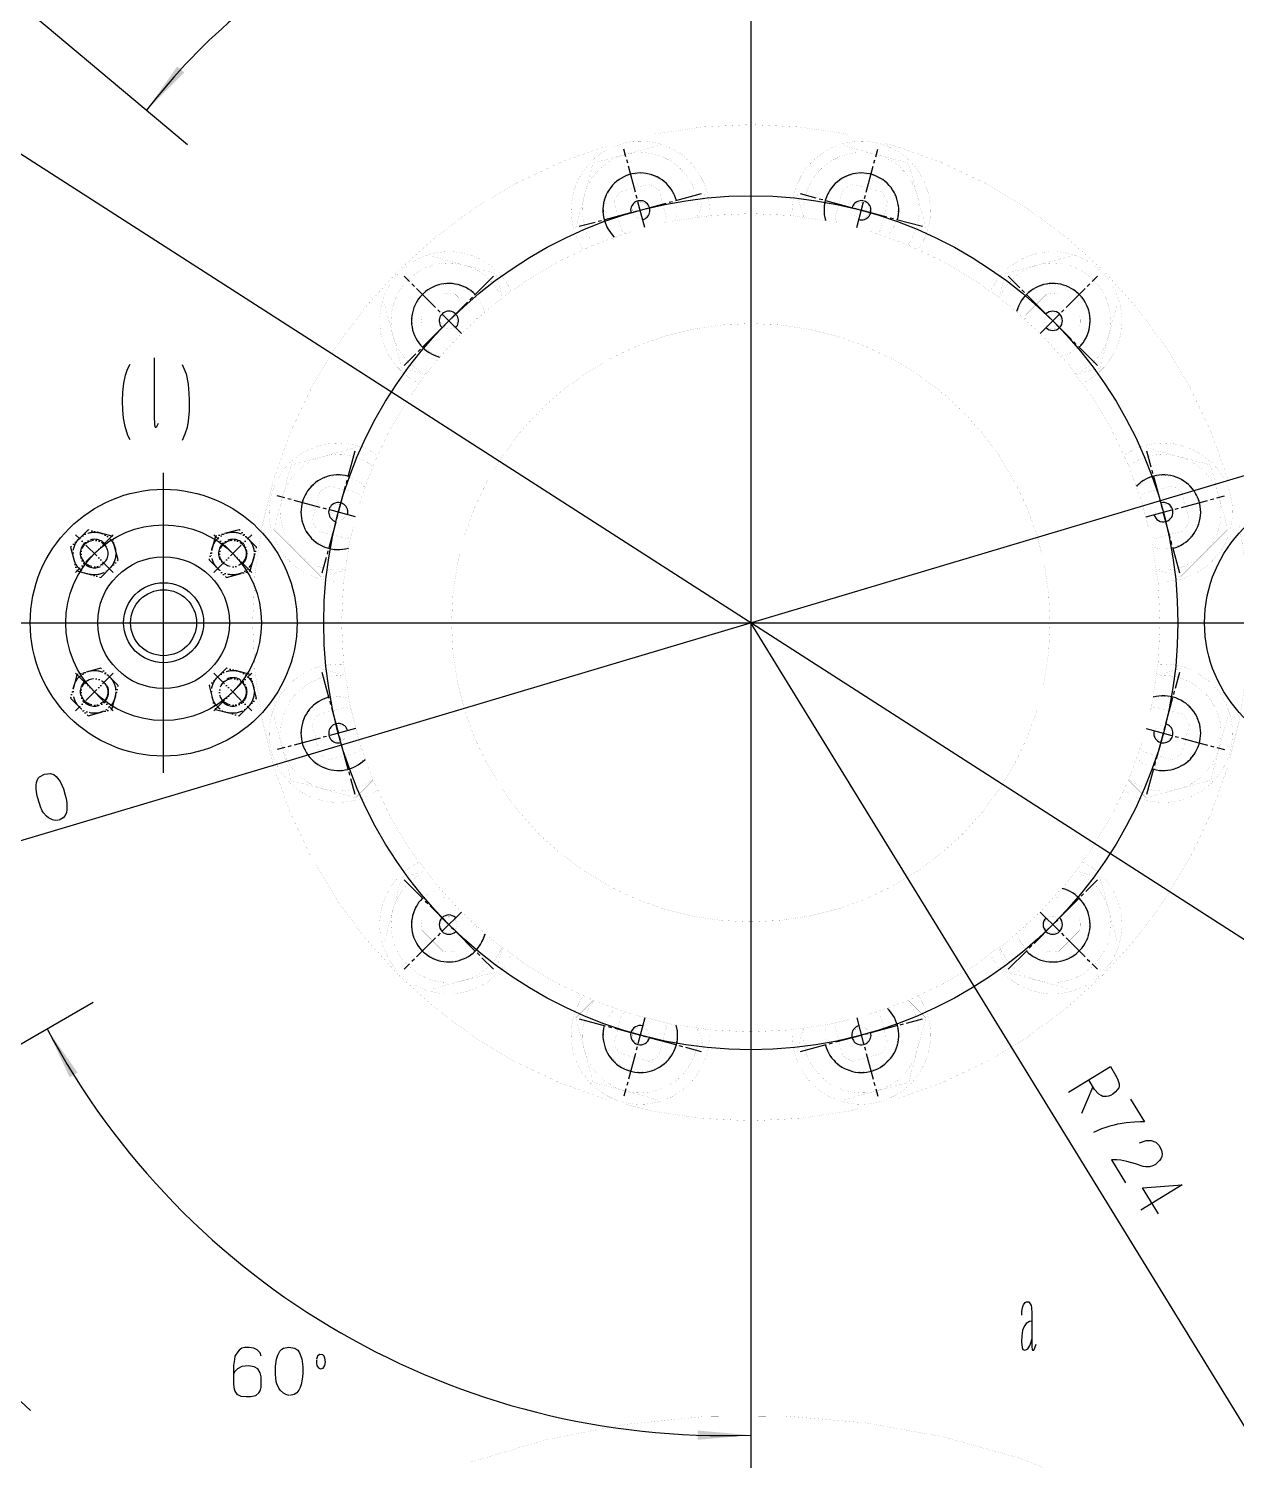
# Model space of a CAD drawing. Extents: x 0 to 8410, y 0 to 11890.
# Drawn here: x 2742 to 3421, y 1573 to 2378 of the extents above; entities that cross this region are included whole.
import ezdxf

# ---------------------------------------------------------------- set-up
doc = ezdxf.new("R2010")
doc.units = 0
doc.header["$MEASUREMENT"] = 0
doc.linetypes.add('LDIVIDE2', pattern=[13, 8.5, -1.5, 0, -1.5, 0, -1.5])
doc.linetypes.add('中心线', pattern=[20.6, 15, -1.8, 2, -1.8])
for name, color, linetype in [('6', 7, 'Continuous'), ('8', 7, 'Continuous'), ('9', 7, 'Continuous')]:
    doc.layers.add(name, color=color, linetype=linetype)

# ---------------------------------------------------------------- blocks, each defined once
blk = doc.blocks.new('BLKENT136')
at = {"layer": '6', "color": 1, "linetype": 'Continuous'}
blk.add_line((2688.92, 1779.04), (2778.72, 1830.88), dxfattribs=at)
at = {"layer": '6', "color": 2, "linetype": 'Continuous'}
for p, q in [((2860.76, 1635.39), (2859.3, 1633.71)), ((2862.23, 1636.37), (2860.76, 1635.39)), ((2863.96, 1636.79), (2862.23, 1636.37)), ((2866.25, 1636.79), (2863.96, 1636.79)), ((2869, 1636.51), (2866.25, 1636.79)), ((2870.83, 1635.53), (2869, 1636.51)), ((2872.47, 1633.85), (2870.83, 1635.53)), ((2873.11, 1632.03), (2872.47, 1633.85)), ((2883, 1633.71), (2883.64, 1634.83)), ((2883.64, 1634.83), (2884.64, 1635.81)), ((2884.64, 1635.81), (2885.56, 1636.37)), ((2885.56, 1636.37), (2888.67, 1637.07)), ((2888.67, 1637.07), (2891.96, 1636.37)), ((2891.96, 1636.37), (2893.61, 1635.39)), ((2893.61, 1635.39), (2894.62, 1633.85)), ((2894.62, 1633.85), (2895.9, 1630.49)), ((2858.02, 1630.07), (2857.47, 1626.71)), ((2857.47, 1626.71), (2857.47, 1616.63)), ((2858.29, 1631.89), (2858.02, 1630.07)), ((2859.3, 1633.71), (2858.29, 1631.89)), ((2862.23, 1626.15), (2859.85, 1624.89)), ((2865.89, 1626.57), (2862.23, 1626.15)), ((2869.18, 1625.87), (2865.89, 1626.57)), ((2871.19, 1624.75), (2869.18, 1625.87)), ((2881.17, 1626.29), (2881.72, 1630.35)), ((2881.17, 1621.39), (2881.17, 1626.29)), ((2881.72, 1630.35), (2882.36, 1632.45)), ((2882.36, 1632.45), (2883, 1633.71)), ((2895.9, 1630.49), (2896.45, 1626.01)), ((2896.45, 1626.01), (2896.45, 1622.37)), ((2904.13, 1629.93), (2904.23, 1627.83)), ((2904.77, 1631.89), (2904.23, 1630.21)), ((2904.23, 1627.83), (2904.41, 1626.71)), ((2904.41, 1626.71), (2904.68, 1626.15)), ((2904.68, 1626.15), (2905.23, 1625.31)), ((2905.87, 1632.87), (2904.77, 1631.89)), ((2907.7, 1632.73), (2905.87, 1632.87)), ((2908.43, 1631.89), (2907.7, 1632.73)), ((2907.89, 1625.17), (2908.89, 1626.71)), ((2908.89, 1630.77), (2908.43, 1631.89)), ((2909.17, 1628.67), (2908.89, 1630.77)), ((2908.89, 1626.71), (2909.17, 1628.67)), ((2858.29, 1623.35), (2857.65, 1622.23)), ((2859.85, 1624.89), (2858.29, 1623.35)), ((2872.56, 1622.51), (2871.19, 1624.75)), ((2873.11, 1620.27), (2872.56, 1622.51)), ((2873.11, 1616.49), (2873.11, 1620.27)), ((2881.26, 1619.99), (2881.17, 1621.39)), ((2881.44, 1617.61), (2881.26, 1619.99)), ((2895.99, 1617.89), (2895.53, 1616.07)), ((2896.36, 1620.41), (2895.99, 1617.89)), ((2896.45, 1622.37), (2896.36, 1620.41)), ((2905.23, 1625.31), (2906.42, 1624.75)), ((2906.42, 1624.75), (2907.89, 1625.17)), ((2857.47, 1616.63), (2857.65, 1614.25)), ((2857.65, 1614.25), (2858.2, 1612.29)), ((2858.2, 1612.29), (2859.39, 1610.61)), ((2859.39, 1610.61), (2861.58, 1609.49)), ((2867.17, 1609.21), (2870.09, 1609.77)), ((2870.09, 1609.77), (2871.83, 1611.31)), ((2871.83, 1611.31), (2872.66, 1612.85)), ((2872.66, 1612.85), (2873.11, 1614.53)), ((2873.11, 1614.53), (2873.11, 1616.49)), ((2881.9, 1616.35), (2881.44, 1617.61)), ((2883, 1613.97), (2881.9, 1616.35)), ((2883.73, 1612.85), (2883, 1613.97)), ((2885.56, 1611.17), (2883.73, 1612.85)), ((2886.93, 1610.33), (2885.56, 1611.17)), ((2888.76, 1609.91), (2886.93, 1610.33)), ((2891.6, 1610.47), (2889.13, 1609.91)), ((2893.15, 1611.31), (2891.6, 1610.47)), ((2894.25, 1612.85), (2893.15, 1611.31)), ((2894.98, 1614.25), (2894.25, 1612.85)), ((2895.53, 1616.07), (2894.98, 1614.25)), ((2861.58, 1609.49), (2864.7, 1609.21)), ((2864.7, 1609.21), (2867.17, 1609.21))]:
    blk.add_line(p, q, dxfattribs=at)
at = {"layer": '6', "color": 1, "linetype": 'Continuous'}
blk.add_arc((3133.47, 2018.64), 431.36, 208.037, 271.963, dxfattribs=at)
for points in [[(2752.74, 1815.88), (2769.94, 1791.31), (2765.41, 1788.69)], [(3148.24, 1587.53), (3118.36, 1584.92), (3118.36, 1590.15)]]:
    blk.add_solid(points, dxfattribs=at)
blk = doc.blocks.new('BLKENT137')
at = {"layer": '6', "color": 1, "linetype": 'Continuous'}
for p, q in [((2876.03, 2515.72), (2940.38, 2404.26)), ((2732.15, 2396.52), (2831.65, 2313.03))]:
    blk.add_line(p, q, dxfattribs=at)
at = {"layer": '6', "color": 2, "linetype": 'Continuous'}
for p, q in [((2801.84, 2410.79), (2802.76, 2414.57)), ((2802.76, 2414.57), (2804.22, 2416.95)), ((2804.22, 2416.95), (2806.33, 2418.77)), ((2806.33, 2418.77), (2808.98, 2419.33)), ((2808.98, 2419.33), (2812.09, 2418.91)), ((2812.09, 2418.91), (2813.74, 2418.35)), ((2813.74, 2418.35), (2814.93, 2417.37)), ((2814.93, 2417.37), (2815.75, 2416.25)), ((2815.75, 2416.25), (2816.3, 2415.13)), ((2816.3, 2415.13), (2816.94, 2412.05)), ((2825.63, 2412.89), (2826.27, 2414.99)), ((2826.27, 2414.99), (2826.91, 2416.25)), ((2826.91, 2416.25), (2827.55, 2417.37)), ((2827.55, 2417.37), (2828.56, 2418.35)), ((2828.56, 2418.35), (2829.48, 2418.91)), ((2829.48, 2418.91), (2832.59, 2419.61)), ((2832.59, 2419.61), (2835.88, 2418.91)), ((2835.88, 2418.91), (2837.53, 2417.93)), ((2837.53, 2417.93), (2838.54, 2416.39)), ((2838.54, 2416.39), (2839.82, 2413.03)), ((2848.69, 2414.43), (2848.14, 2412.75)), ((2849.79, 2415.41), (2848.69, 2414.43)), ((2851.62, 2415.27), (2849.79, 2415.41)), ((2852.35, 2414.43), (2851.62, 2415.27)), ((2852.81, 2413.31), (2852.35, 2414.43)), ((2815.29, 2406.59), (2814.29, 2405.61)), ((2816.39, 2408.41), (2815.29, 2406.59)), ((2816.76, 2410.37), (2816.39, 2408.41)), ((2816.94, 2412.05), (2816.76, 2410.37)), ((2825.08, 2408.83), (2825.63, 2412.89)), ((2825.08, 2403.93), (2825.08, 2408.83)), ((2839.82, 2413.03), (2840.37, 2408.55)), ((2840.37, 2408.55), (2840.37, 2404.91)), ((2848.05, 2412.47), (2848.14, 2410.37)), ((2848.14, 2410.37), (2848.33, 2409.25)), ((2848.33, 2409.25), (2848.6, 2408.69)), ((2848.6, 2408.69), (2849.15, 2407.85)), ((2849.15, 2407.85), (2850.34, 2407.29)), ((2850.34, 2407.29), (2851.8, 2407.71)), ((2851.8, 2407.71), (2852.81, 2409.25)), ((2853.08, 2411.21), (2852.81, 2413.31)), ((2852.81, 2409.25), (2853.08, 2411.21)), ((2807.15, 2399.17), (2804.68, 2396.65)), ((2810.81, 2402.53), (2807.15, 2399.17)), ((2814.29, 2405.61), (2810.81, 2402.53)), ((2825.18, 2402.53), (2825.08, 2403.93)), ((2825.36, 2400.15), (2825.18, 2402.53)), ((2825.82, 2398.89), (2825.36, 2400.15)), ((2826.91, 2396.51), (2825.82, 2398.89)), ((2839.45, 2398.61), (2838.9, 2396.79)), ((2839.91, 2400.43), (2839.45, 2398.61)), ((2840.27, 2402.95), (2839.91, 2400.43)), ((2840.37, 2404.91), (2840.27, 2402.95)), ((2803.31, 2394.83), (2801.84, 2392.31)), ((2801.84, 2392.31), (2816.94, 2392.31)), ((2804.68, 2396.65), (2803.31, 2394.83)), ((2827.65, 2395.39), (2826.91, 2396.51)), ((2829.48, 2393.71), (2827.65, 2395.39)), ((2830.85, 2392.87), (2829.48, 2393.71)), ((2832.68, 2392.45), (2830.85, 2392.87)), ((2835.52, 2393.01), (2833.05, 2392.45)), ((2837.07, 2393.85), (2835.52, 2393.01)), ((2838.17, 2395.39), (2837.07, 2393.85)), ((2838.9, 2396.79), (2838.17, 2395.39))]:
    blk.add_line(p, q, dxfattribs=at)
at = {"layer": '6', "color": 1, "linetype": 'Continuous'}
blk.add_arc((3090.04, 2115.49), 355.22, 117.617, 142.383, dxfattribs=at)
for points in [[(2925.38, 2430.24), (2900.8, 2413.04), (2898.19, 2417.57)], [(2808.67, 2332.31), (2825.87, 2356.89), (2829.88, 2353.53)]]:
    blk.add_solid(points, dxfattribs=at)
blk = doc.blocks.new('BLKENT138')
at = {"layer": '6', "color": 1, "linetype": 'Continuous'}
blk.add_line((1996.16, 2784.09), (4300.33, 1304.36), dxfattribs=at)
blk = doc.blocks.new('BLKENT305')
at = {"layer": '6', "color": 1, "linetype": 'Continuous'}
blk.add_line((3527.16, 1427.3), (3148.24, 2044.23), dxfattribs=at)
at = {"layer": '6', "color": 2, "linetype": 'Continuous'}
for p, q in [((3326.86, 1780.42), (3350.37, 1794.86)), ((3350.37, 1794.86), (3353.22, 1789.95)), ((3341.43, 1781.85), (3338.44, 1786.99)), ((3353.22, 1789.95), (3354.39, 1787.77)), ((3354.39, 1787.77), (3355.23, 1785.07)), ((3340.4, 1783.26), (3334.07, 1768.42)), ((3343.54, 1779.5), (3341.43, 1781.85)), ((3343.85, 1779.26), (3343.54, 1779.5)), ((3345.04, 1778.38), (3343.85, 1779.26)), ((3351.61, 1779.19), (3350.37, 1778.54)), ((3353.25, 1780.52), (3351.61, 1779.19)), ((3354.21, 1781.65), (3353.25, 1780.52)), ((3354.99, 1782.77), (3354.21, 1781.65)), ((3355.3, 1783.61), (3354.99, 1782.77)), ((3355.23, 1785.07), (3355.3, 1783.61)), ((3346.12, 1777.97), (3345.04, 1778.38)), ((3347, 1777.87), (3346.12, 1777.97)), ((3348.17, 1777.83), (3347, 1777.87)), ((3349.2, 1778.03), (3348.17, 1777.83)), ((3350.37, 1778.54), (3349.2, 1778.03)), ((3361.67, 1776.46), (3369.57, 1763.59)), ((3355.72, 1762.6), (3354.24, 1762.34)), ((3359.18, 1763.12), (3355.72, 1762.6)), ((3363.91, 1763.44), (3359.18, 1763.12)), ((3367.11, 1763.58), (3363.91, 1763.44)), ((3369.57, 1763.59), (3367.11, 1763.58)), ((3345.36, 1759.67), (3340.8, 1757.73)), ((3347.67, 1760.45), (3345.36, 1759.67)), ((3349.99, 1761.23), (3347.67, 1760.45)), ((3352.45, 1761.77), (3349.99, 1761.23)), ((3354.24, 1762.34), (3352.45, 1761.77)), ((3366.7, 1751.95), (3370.4, 1753.15)), ((3370.4, 1753.15), (3373.19, 1753.15)), ((3373.19, 1753.15), (3375.84, 1752.3)), ((3375.84, 1752.3), (3377.71, 1750.34)), ((3377.71, 1750.34), (3378.98, 1747.47)), ((3378.98, 1747.47), (3379.37, 1745.77)), ((3353.86, 1742.35), (3350.95, 1742.28)), ((3350.95, 1742.28), (3358.85, 1729.41)), ((3356.13, 1742.13), (3353.86, 1742.35)), ((3359.57, 1741.34), (3356.13, 1742.13)), ((3364.35, 1739.98), (3359.57, 1741.34)), ((3368.8, 1738.63), (3364.35, 1739.98)), ((3370.16, 1738.29), (3368.8, 1738.63)), ((3374.15, 1739.02), (3372.28, 1738.31)), ((3375.67, 1739.74), (3374.15, 1739.02)), ((3377.96, 1741.9), (3375.67, 1739.74)), ((3378.63, 1742.95), (3377.96, 1741.9)), ((3379.15, 1744.24), (3378.63, 1742.95)), ((3379.37, 1745.77), (3379.15, 1744.24)), ((3372.28, 1738.31), (3370.16, 1738.29)), ((3390.59, 1728.29), (3367.45, 1714.08)), ((3368.29, 1726.62), (3390.59, 1728.29)), ((3377.34, 1711.88), (3368.29, 1726.62))]:
    blk.add_line(p, q, dxfattribs=at)
at = {"layer": '6', "color": 1, "linetype": 'Continuous'}
blk.add_solid([(3527.16, 1427.3), (3509.29, 1451.4), (3513.74, 1454.13)], dxfattribs=at)
blk = doc.blocks.new('BLKENT306')
at = {"layer": '6', "color": 1, "linetype": 'Continuous'}
blk.add_line((2573.3, 1872.65), (3723.19, 2215.8), dxfattribs=at)
at = {"layer": '6', "color": 2, "linetype": 'Continuous'}
for p, q in [((2747.13, 1955.58), (2747.81, 1956.81)), ((2747.81, 1956.81), (2748.53, 1957.61)), ((2748.53, 1957.61), (2751.31, 1959.17)), ((2751.31, 1959.17), (2754.67, 1959.44)), ((2754.67, 1959.44), (2756.53, 1958.97)), ((2756.53, 1958.97), (2757.93, 1957.78)), ((2757.93, 1957.78), (2760.12, 1954.93)), ((2746.57, 1950.74), (2746.58, 1952.94)), ((2747.2, 1946.69), (2746.57, 1950.74)), ((2746.58, 1952.94), (2746.84, 1954.33)), ((2746.84, 1954.33), (2747.13, 1955.58)), ((2760.12, 1954.93), (2761.93, 1950.8)), ((2761.93, 1950.8), (2762.97, 1947.31)), ((2748.61, 1942), (2747.2, 1946.69)), ((2749.09, 1940.68), (2748.61, 1942)), ((2749.95, 1938.45), (2749.09, 1940.68)), ((2762.97, 1947.31), (2763.44, 1945.4)), ((2763.44, 1945.4), (2763.81, 1942.88)), ((2763.81, 1942.88), (2763.89, 1941.01)), ((2763.89, 1941.01), (2763.89, 1939.11)), ((2750.75, 1937.38), (2749.95, 1938.45)), ((2752.48, 1935.41), (2750.75, 1937.38)), ((2753.5, 1934.55), (2752.48, 1935.41)), ((2755.74, 1933.46), (2753.5, 1934.55)), ((2757.29, 1933.05), (2755.74, 1933.46)), ((2759.17, 1933.17), (2757.29, 1933.05)), ((2761.72, 1934.52), (2759.52, 1933.27)), ((2762.97, 1935.77), (2761.72, 1934.52)), ((2763.59, 1937.56), (2762.97, 1935.77)), ((2763.89, 1939.11), (2763.59, 1937.56))]:
    blk.add_line(p, q, dxfattribs=at)
blk = doc.blocks.new('BLKENT852')
at = {"layer": '8', "color": 5, "linetype": '中心线'}
for p, q in [((3389.25, 2072.05), (3370.88, 2140.63)), ((3370.41, 2103.75), (3414.36, 2115.53))]:
    blk.add_line(p, q, dxfattribs=at)
at = {"layer": '8', "color": 7, "linetype": 'Continuous', "const_width": 0.03}
for points in [[(3370.35, 2142.59), (3360.52, 2132.76)], [(3406.6, 2132.88), (3370.35, 2142.59)], [(3416.31, 2096.63), (3406.6, 2132.88)], [(3389.78, 2070.09), (3416.31, 2096.63)], [(3376.35, 2073.69), (3389.78, 2070.09)]]:
    blk.add_lwpolyline(points, dxfattribs=at)
for points in [[(3376.3, 2074.06, 1.47294), (3360.66, 2132.42, -0.1)], [(3374.29, 2086.67, 1.78045), (3365.23, 2120.49, -0.1)]]:
    blk.add_lwpolyline(points, format="xyb", dxfattribs=at)
at = {"layer": '8', "color": 1, "linetype": 'Continuous'}
blk.add_arc((3380.07, 2106.34), 21, 285, 135.668, dxfattribs=at)
blk = doc.blocks.new('BLKENT695')
at = {"layer": '8', "color": 7, "linetype": 'Continuous', "const_width": 0.03}
for points in [[(3377.06, 2067.57, 1.41336), (3358.07, 2138.42, -0.1)], [(3368.82, 2116.88, 0.043763), (3367.16, 2114.76, -0.1)], [(3390.41, 2117.76, 0.110939), (3384.53, 2121.09, -0.1)], [(3391.31, 2095.81, 0.110927), (3394.73, 2101.63, -0.1)], [(3373.1, 2092.6, 0.04376), (3375.6, 2091.6, -0.1)]]:
    blk.add_lwpolyline(points, format="xyb", dxfattribs=at)
for points in [[(3384.53, 2121.09), (3368.82, 2116.88)], [(3394.73, 2101.63), (3390.41, 2117.76)], [(3375.6, 2091.6), (3391.31, 2095.81)]]:
    blk.add_lwpolyline(points, dxfattribs=at)
blk.add_lwpolyline([(3375.49, 2106.34, 1), (3384.64, 2106.34, 1)], format="xyb", close=True, dxfattribs=at)
at = {"layer": '8', "color": 1, "linetype": 'Continuous'}
blk.add_arc((3380.07, 2106.34), 5.43, 194.997, 104.997, dxfattribs=at)
at = {"layer": '8'}
blk.add_blockref('BLKENT852', (0, 0), dxfattribs=at)
blk = doc.blocks.new('BLKENT853')
at = {"layer": '8', "color": 5, "linetype": '中心线'}
for p, q in [((3343.05, 2188.83), (3292.85, 2239.04)), ((3310.88, 2206.86), (3343.05, 2239.04))]:
    blk.add_line(p, q, dxfattribs=at)
at = {"layer": '8', "color": 7, "linetype": 'Continuous', "const_width": 0.03}
for points in [[(3330.83, 2184.09, 1.47296), (3288.11, 2226.81, -0.1)], [(3322.78, 2194.01, 1.78042), (3298.03, 2218.77, -0.1)]]:
    blk.add_lwpolyline(points, format="xyb", dxfattribs=at)
for points in [[(3327.66, 2250.18), (3291.41, 2240.47)], [(3354.2, 2223.65), (3327.66, 2250.18)], [(3291.41, 2240.47), (3287.81, 2227.04)], [(3344.49, 2187.4), (3354.2, 2223.65)], [(3331.05, 2183.8), (3344.49, 2187.4)]]:
    blk.add_lwpolyline(points, dxfattribs=at)
at = {"layer": '8', "color": 1, "linetype": 'Continuous'}
blk.add_arc((3317.95, 2213.93), 21, 314.999, 165.666, dxfattribs=at)
blk = doc.blocks.new('BLKENT744')
at = {"layer": '8', "color": 7, "linetype": 'Continuous', "const_width": 0.03}
for points in [[(3334.73, 2178.85, 1.41337), (3282.86, 2230.71, -0.1)], [(3321.2, 2228.99, 0.110935), (3314.45, 2228.94, -0.1)], [(3302.94, 2217.44, 0.043756), (3302.56, 2214.77, -0.1)], [(3332.95, 2210.43, 0.11093), (3333.01, 2217.18, -0.1)], [(3318.79, 2198.55, 0.043759), (3321.45, 2198.93, -0.1)]]:
    blk.add_lwpolyline(points, format="xyb", dxfattribs=at)
for points in [[(3314.45, 2228.94), (3302.94, 2217.44)], [(3333.01, 2217.18), (3321.2, 2228.99)], [(3321.45, 2198.93), (3332.95, 2210.43)]]:
    blk.add_lwpolyline(points, dxfattribs=at)
blk.add_lwpolyline([(3313.37, 2213.93, 1), (3322.52, 2213.93, 1)], format="xyb", close=True, dxfattribs=at)
at = {"layer": '8', "color": 1, "linetype": 'Continuous'}
blk.add_arc((3317.95, 2213.93), 5.43, 225, 135, dxfattribs=at)
at = {"layer": '8'}
blk.add_blockref('BLKENT853', (0, 0), dxfattribs=at)
blk = doc.blocks.new('BLKENT854')
at = {"layer": '8', "color": 5, "linetype": '中心线'}
for p, q in [((3207.77, 2266.39), (3219.55, 2310.34)), ((3244.65, 2266.86), (3176.07, 2285.24))]:
    blk.add_line(p, q, dxfattribs=at)
at = {"layer": '8', "color": 7, "linetype": 'Continuous', "const_width": 0.03}
for points in [[(3200.65, 2312.3), (3174.11, 2285.76)], [(3236.89, 2302.59), (3200.65, 2312.3)], [(3246.61, 2266.34), (3236.89, 2302.59)], [(3174.11, 2285.76), (3177.71, 2272.33)], [(3236.78, 2256.5), (3246.61, 2266.34)]]:
    blk.add_lwpolyline(points, dxfattribs=at)
for points in [[(3236.43, 2256.65, 1.47294), (3178.08, 2272.28, -0.1)], [(3224.51, 2261.21, 1.78047), (3190.69, 2270.28, -0.1)]]:
    blk.add_lwpolyline(points, format="xyb", dxfattribs=at)
at = {"layer": '8', "color": 1, "linetype": 'Continuous'}
blk.add_arc((3210.36, 2276.05), 21, 344.998, 195.668, dxfattribs=at)
blk = doc.blocks.new('BLKENT745')
at = {"layer": '8', "color": 7, "linetype": 'Continuous', "const_width": 0.03}
for points in [[(3242.43, 2254.06, 1.41337), (3171.59, 2273.04, -0.1)], [(3205.64, 2290.72, 0.110934), (3199.82, 2287.29, -0.1)], [(3225.11, 2280.52, 0.110933), (3221.78, 2286.4, -0.1)], [(3195.61, 2271.58, 0.043754), (3196.62, 2269.08, -0.1)], [(3218.78, 2263.14, 0.043756), (3220.9, 2264.81, -0.1)]]:
    blk.add_lwpolyline(points, format="xyb", dxfattribs=at)
for points in [[(3199.82, 2287.29), (3195.61, 2271.58)], [(3221.78, 2286.4), (3205.64, 2290.72)], [(3220.9, 2264.81), (3225.11, 2280.52)]]:
    blk.add_lwpolyline(points, dxfattribs=at)
blk.add_lwpolyline([(3205.79, 2276.05, 1), (3214.93, 2276.05, 1)], format="xyb", close=True, dxfattribs=at)
at = {"layer": '8', "color": 1, "linetype": 'Continuous'}
blk.add_arc((3210.36, 2276.05), 5.43, 254.999, 165.003, dxfattribs=at)
at = {"layer": '8'}
blk.add_blockref('BLKENT854', (0, 0), dxfattribs=at)
blk = doc.blocks.new('BLKENT855')
at = {"layer": '8', "color": 5, "linetype": '中心线'}
for p, q in [((3088.71, 2266.39), (3076.94, 2310.34)), ((3120.42, 2285.24), (3051.84, 2266.86))]:
    blk.add_line(p, q, dxfattribs=at)
at = {"layer": '8', "color": 7, "linetype": 'Continuous', "const_width": 0.03}
for points in [[(3095.84, 2312.3), (3059.59, 2302.58)], [(3122.38, 2285.76), (3095.84, 2312.3)], [(3059.59, 2302.58), (3049.88, 2266.34)], [(3118.78, 2272.33), (3122.38, 2285.76)], [(3049.88, 2266.34), (3059.71, 2256.5)]]:
    blk.add_lwpolyline(points, dxfattribs=at)
for points in [[(3118.41, 2272.28, 1.47295), (3060.05, 2256.65, -0.1)], [(3105.8, 2270.28, 1.78048), (3071.98, 2261.21, -0.1)]]:
    blk.add_lwpolyline(points, format="xyb", dxfattribs=at)
at = {"layer": '8', "color": 1, "linetype": 'Continuous'}
blk.add_arc((3086.13, 2276.05), 21, 14.9981, 225.668, dxfattribs=at)
blk = doc.blocks.new('BLKENT746')
at = {"layer": '8', "color": 7, "linetype": 'Continuous', "const_width": 0.03}
for points in [[(3124.9, 2273.04, 1.41338), (3054.05, 2254.06, -0.1)], [(3074.71, 2286.39, 0.110934), (3071.38, 2280.52, -0.1)], [(3096.66, 2287.29, 0.110928), (3090.84, 2290.72, -0.1)], [(3099.87, 2269.08, 0.04375), (3100.87, 2271.58, -0.1)], [(3075.59, 2264.81, 0.043758), (3077.71, 2263.14, -0.1)]]:
    blk.add_lwpolyline(points, format="xyb", dxfattribs=at)
for points in [[(3090.84, 2290.72), (3074.71, 2286.39)], [(3100.87, 2271.58), (3096.66, 2287.29)], [(3071.38, 2280.52), (3075.59, 2264.81)]]:
    blk.add_lwpolyline(points, dxfattribs=at)
blk.add_lwpolyline([(3081.55, 2276.05, 1), (3090.7, 2276.05, 1)], format="xyb", close=True, dxfattribs=at)
at = {"layer": '8', "color": 1, "linetype": 'Continuous'}
blk.add_arc((3086.13, 2276.05), 5.43, 285.001, 195.005, dxfattribs=at)
at = {"layer": '8'}
blk.add_blockref('BLKENT855', (0, 0), dxfattribs=at)
blk = doc.blocks.new('BLKENT856')
at = {"layer": '8', "color": 5, "linetype": '中心线'}
for p, q in [((2985.61, 2206.86), (2953.43, 2239.03)), ((3003.64, 2239.03), (2953.43, 2188.83))]:
    blk.add_line(p, q, dxfattribs=at)
at = {"layer": '8', "color": 7, "linetype": 'Continuous', "const_width": 0.03}
for points in [[(2968.82, 2250.18), (2942.29, 2223.65)], [(3005.07, 2240.47), (2968.82, 2250.18)], [(3008.67, 2227.04), (3005.07, 2240.47)], [(2942.29, 2223.65), (2952, 2187.39)], [(2952, 2187.39), (2965.43, 2183.8)]]:
    blk.add_lwpolyline(points, dxfattribs=at)
for points in [[(3008.38, 2226.81, 1.47294), (2965.66, 2184.09, -0.1)], [(2998.46, 2218.77, 1.78046), (2973.7, 2194.01, -0.1)]]:
    blk.add_lwpolyline(points, format="xyb", dxfattribs=at)
at = {"layer": '8', "color": 1, "linetype": 'Continuous'}
blk.add_arc((2978.54, 2213.93), 21, 44.9988, 255.667, dxfattribs=at)
blk = doc.blocks.new('BLKENT747')
at = {"layer": '8', "color": 7, "linetype": 'Continuous', "const_width": 0.03}
for points in [[(3013.62, 2230.71, 1.41337), (2961.76, 2178.85, -0.1)], [(2982.04, 2228.94, 0.110921), (2975.29, 2228.99, -0.1)], [(2963.48, 2217.18, 0.110939), (2963.53, 2210.43, -0.1)], [(2993.92, 2214.77, 0.043747), (2993.54, 2217.43, -0.1)], [(2975.03, 2198.93, 0.043763), (2977.7, 2198.55, -0.1)]]:
    blk.add_lwpolyline(points, format="xyb", dxfattribs=at)
for points in [[(2975.29, 2228.99), (2963.48, 2217.18)], [(2993.54, 2217.43), (2982.04, 2228.94)], [(2963.53, 2210.43), (2975.03, 2198.93)]]:
    blk.add_lwpolyline(points, dxfattribs=at)
blk.add_lwpolyline([(2973.96, 2213.93, 1), (2983.11, 2213.93, 1)], format="xyb", close=True, dxfattribs=at)
at = {"layer": '8', "color": 1, "linetype": 'Continuous'}
blk.add_arc((2978.54, 2213.93), 5.43, 315.002, 225.005, dxfattribs=at)
at = {"layer": '8'}
blk.add_blockref('BLKENT856', (0, 0), dxfattribs=at)
blk = doc.blocks.new('BLKENT857')
at = {"layer": '8', "color": 5, "linetype": '中心线'}
for p, q in [((2925.61, 2140.63), (2907.23, 2072.05)), ((2926.08, 2103.75), (2882.13, 2115.53))]:
    blk.add_line(p, q, dxfattribs=at)
at = {"layer": '8', "color": 7, "linetype": 'Continuous', "const_width": 0.03}
for points in [[(2926.13, 2142.59), (2889.88, 2132.88)], [(2935.97, 2132.76), (2926.13, 2142.59)], [(2889.88, 2132.88), (2880.17, 2096.63)], [(2880.17, 2096.63), (2906.71, 2070.09)], [(2906.71, 2070.09), (2920.14, 2073.69)]]:
    blk.add_lwpolyline(points, dxfattribs=at)
for points in [[(2935.82, 2132.42, 1.47295), (2920.19, 2074.06, -0.1)], [(2931.26, 2120.49, 1.78044), (2922.19, 2086.67, -0.1)]]:
    blk.add_lwpolyline(points, format="xyb", dxfattribs=at)
at = {"layer": '8', "color": 1, "linetype": 'Continuous'}
blk.add_arc((2916.42, 2106.34), 21, 74.9984, 285.667, dxfattribs=at)
blk = doc.blocks.new('BLKENT748')
at = {"layer": '8', "color": 7, "linetype": 'Continuous', "const_width": 0.03}
for points in [[(2938.41, 2138.42, 1.41338), (2919.43, 2067.57, -0.1)], [(2911.95, 2121.09, 0.110921), (2906.07, 2117.76, -0.1)], [(2929.33, 2114.76, 0.04376), (2927.66, 2116.88, -0.1)], [(2901.75, 2101.63, 0.110936), (2905.18, 2095.81, -0.1)], [(2920.89, 2091.6, 0.043764), (2923.39, 2092.6, -0.1)]]:
    blk.add_lwpolyline(points, format="xyb", dxfattribs=at)
for points in [[(2906.07, 2117.76), (2901.75, 2101.63)], [(2927.66, 2116.88), (2911.95, 2121.09)], [(2905.18, 2095.81), (2920.89, 2091.6)]]:
    blk.add_lwpolyline(points, dxfattribs=at)
blk.add_lwpolyline([(2911.85, 2106.34, 1), (2920.99, 2106.34, 1)], format="xyb", close=True, dxfattribs=at)
at = {"layer": '8', "color": 1, "linetype": 'Continuous'}
blk.add_arc((2916.42, 2106.34), 5.43, 344.996, 255.003, dxfattribs=at)
at = {"layer": '8'}
blk.add_blockref('BLKENT857', (0, 0), dxfattribs=at)
blk = doc.blocks.new('BLKENT858')
at = {"layer": '8', "color": 5, "linetype": '中心线'}
for p, q in [((2907.23, 2016.4), (2925.61, 1947.82)), ((2926.08, 1984.7), (2882.13, 1972.92))]:
    blk.add_line(p, q, dxfattribs=at)
at = {"layer": '8', "color": 7, "linetype": 'Continuous', "const_width": 0.03}
for points in [[(2906.71, 2018.36), (2880.17, 1991.82)], [(2920.14, 2014.76), (2906.71, 2018.36)], [(2880.17, 1991.82), (2889.88, 1955.57)], [(2926.13, 1945.86), (2935.97, 1955.69)], [(2889.88, 1955.57), (2926.13, 1945.86)]]:
    blk.add_lwpolyline(points, dxfattribs=at)
for points in [[(2920.19, 2014.39, 1.47295), (2935.82, 1956.04, -0.1)], [(2922.19, 2001.78, 1.78045), (2931.26, 1967.96, -0.1)]]:
    blk.add_lwpolyline(points, format="xyb", dxfattribs=at)
at = {"layer": '8', "color": 1, "linetype": 'Continuous'}
blk.add_arc((2916.42, 1982.11), 21, 104.998, 315.667, dxfattribs=at)
blk = doc.blocks.new('BLKENT749')
at = {"layer": '8', "color": 7, "linetype": 'Continuous', "const_width": 0.03}
for points in [[(2919.43, 2020.88, 1.41337), (2938.41, 1950.04, -0.1)], [(2923.39, 1995.85, 0.043754), (2920.89, 1996.86, -0.1)], [(2905.18, 1992.65, 0.110921), (2901.75, 1986.83, -0.1)], [(2927.66, 1971.57, 0.043761), (2929.33, 1973.69, -0.1)], [(2906.07, 1970.69, 0.110943), (2911.95, 1967.36, -0.1)]]:
    blk.add_lwpolyline(points, format="xyb", dxfattribs=at)
for points in [[(2920.89, 1996.86), (2905.18, 1992.65)], [(2901.75, 1986.83), (2906.07, 1970.69)], [(2911.95, 1967.36), (2927.66, 1971.57)]]:
    blk.add_lwpolyline(points, dxfattribs=at)
blk.add_lwpolyline([(2911.85, 1982.11, 1), (2920.99, 1982.11, 1)], format="xyb", close=True, dxfattribs=at)
at = {"layer": '8', "color": 1, "linetype": 'Continuous'}
blk.add_arc((2916.42, 1982.11), 5.43, 14.9974, 285.001, dxfattribs=at)
at = {"layer": '8'}
blk.add_blockref('BLKENT858', (0, 0), dxfattribs=at)
blk = doc.blocks.new('BLKENT859')
at = {"layer": '8', "color": 5, "linetype": '中心线'}
for p, q in [((2953.44, 1899.62), (3003.64, 1849.42)), ((2985.61, 1881.59), (2953.44, 1849.42))]:
    blk.add_line(p, q, dxfattribs=at)
at = {"layer": '8', "color": 7, "linetype": 'Continuous', "const_width": 0.03}
for points in [[(2952, 1901.06), (2942.29, 1864.81)], [(2965.43, 1904.66), (2952, 1901.06)], [(2942.29, 1864.81), (2968.82, 1838.27)], [(3005.08, 1847.98), (3008.67, 1861.41)], [(2968.82, 1838.27), (3005.08, 1847.98)]]:
    blk.add_lwpolyline(points, dxfattribs=at)
for points in [[(2965.66, 1904.36, 1.47295), (3008.38, 1861.64, -0.1)], [(2973.7, 1894.44, 1.78044), (2998.46, 1869.69, -0.1)]]:
    blk.add_lwpolyline(points, format="xyb", dxfattribs=at)
at = {"layer": '8', "color": 1, "linetype": 'Continuous'}
blk.add_arc((2978.54, 1874.52), 21, 134.998, 345.668, dxfattribs=at)
blk = doc.blocks.new('BLKENT750')
at = {"layer": '8', "color": 7, "linetype": 'Continuous', "const_width": 0.03}
for points in [[(2961.76, 1909.61, 1.41337), (3013.62, 1857.74, -0.1)], [(2977.7, 1889.91, 0.043752), (2975.03, 1889.53, -0.1)], [(2963.53, 1878.02, 0.110916), (2963.48, 1871.27, -0.1)], [(2993.54, 1871.02, 0.043767), (2993.92, 1873.68, -0.1)], [(2975.29, 1859.46, 0.110945), (2982.04, 1859.52, -0.1)]]:
    blk.add_lwpolyline(points, format="xyb", dxfattribs=at)
for points in [[(2975.03, 1889.53), (2963.53, 1878.02)], [(2963.48, 1871.27), (2975.29, 1859.46)], [(2982.04, 1859.52), (2993.54, 1871.02)]]:
    blk.add_lwpolyline(points, dxfattribs=at)
blk.add_lwpolyline([(2973.96, 1874.52, 1), (2983.11, 1874.52, 1)], format="xyb", close=True, dxfattribs=at)
at = {"layer": '8', "color": 1, "linetype": 'Continuous'}
blk.add_arc((2978.54, 1874.52), 5.43, 45.0023, 315.002, dxfattribs=at)
at = {"layer": '8'}
blk.add_blockref('BLKENT859', (0, 0), dxfattribs=at)
blk = doc.blocks.new('BLKENT860')
at = {"layer": '8', "color": 5, "linetype": '中心线'}
for p, q in [((3051.84, 1821.59), (3120.42, 1803.22)), ((3088.71, 1822.06), (3076.94, 1778.11))]:
    blk.add_line(p, q, dxfattribs=at)
at = {"layer": '8', "color": 7, "linetype": 'Continuous', "const_width": 0.03}
for points in [[(3059.71, 1831.95), (3049.88, 1822.12)], [(3049.88, 1822.12), (3059.59, 1785.87)], [(3122.38, 1802.69), (3118.78, 1816.12)], [(3095.84, 1776.16), (3122.38, 1802.69)], [(3059.59, 1785.87), (3095.84, 1776.16)]]:
    blk.add_lwpolyline(points, dxfattribs=at)
for points in [[(3060.05, 1831.81, 1.47297), (3118.41, 1816.17, -0.1)], [(3071.98, 1827.24, 1.78046), (3105.8, 1818.18, -0.1)]]:
    blk.add_lwpolyline(points, format="xyb", dxfattribs=at)
at = {"layer": '8', "color": 1, "linetype": 'Continuous'}
blk.add_arc((3086.13, 1812.4), 21, 164.997, 15.668, dxfattribs=at)
blk = doc.blocks.new('BLKENT751')
at = {"layer": '8', "color": 7, "linetype": 'Continuous', "const_width": 0.03}
for points in [[(3054.05, 1834.4, 1.41339), (3124.9, 1815.41, -0.1)], [(3077.71, 1825.31, 0.043748), (3075.59, 1823.65, -0.1)], [(3100.87, 1816.87, 0.043766), (3099.87, 1819.37, -0.1)], [(3071.38, 1807.94, 0.110919), (3074.71, 1802.06, -0.1)], [(3090.84, 1797.73, 0.110948), (3096.66, 1801.16, -0.1)]]:
    blk.add_lwpolyline(points, format="xyb", dxfattribs=at)
for points in [[(3075.59, 1823.65), (3071.38, 1807.94)], [(3096.66, 1801.16), (3100.87, 1816.87)], [(3074.71, 1802.06), (3090.84, 1797.73)]]:
    blk.add_lwpolyline(points, dxfattribs=at)
blk.add_lwpolyline([(3081.55, 1812.4, 1), (3090.7, 1812.4, 1)], format="xyb", close=True, dxfattribs=at)
at = {"layer": '8', "color": 1, "linetype": 'Continuous'}
blk.add_arc((3086.13, 1812.4), 5.43, 75.0043, 345.002, dxfattribs=at)
at = {"layer": '8'}
blk.add_blockref('BLKENT860', (0, 0), dxfattribs=at)
blk = doc.blocks.new('BLKENT861')
at = {"layer": '8', "color": 5, "linetype": '中心线'}
for p, q in [((3176.07, 1803.22), (3244.65, 1821.59)), ((3207.77, 1822.06), (3219.55, 1778.11))]:
    blk.add_line(p, q, dxfattribs=at)
at = {"layer": '8', "color": 7, "linetype": 'Continuous', "const_width": 0.03}
for points in [[(3178.08, 1816.17, 1.47295), (3236.43, 1831.81, -0.1)], [(3190.69, 1818.18, 1.78045), (3224.51, 1827.24, -0.1)]]:
    blk.add_lwpolyline(points, format="xyb", dxfattribs=at)
for points in [[(3246.61, 1822.12), (3236.78, 1831.95)], [(3236.9, 1785.87), (3246.61, 1822.12)], [(3177.71, 1816.12), (3174.11, 1802.69)], [(3174.11, 1802.69), (3200.65, 1776.16)], [(3200.65, 1776.16), (3236.9, 1785.87)]]:
    blk.add_lwpolyline(points, dxfattribs=at)
at = {"layer": '8', "color": 1, "linetype": 'Continuous'}
blk.add_arc((3210.36, 1812.4), 21, 194.998, 45.667, dxfattribs=at)
blk = doc.blocks.new('BLKENT752')
at = {"layer": '8', "color": 7, "linetype": 'Continuous', "const_width": 0.03}
for points in [[(3171.59, 1815.41, 1.41338), (3242.43, 1834.4, -0.1)], [(3196.62, 1819.37, 0.043749), (3195.61, 1816.87, -0.1)], [(3220.9, 1823.65, 0.043762), (3218.78, 1825.31, -0.1)], [(3221.78, 1802.06, 0.110947), (3225.11, 1807.94, -0.1)], [(3199.82, 1801.16, 0.110918), (3205.64, 1797.73, -0.1)]]:
    blk.add_lwpolyline(points, format="xyb", dxfattribs=at)
for points in [[(3225.11, 1807.94), (3220.9, 1823.65)], [(3195.61, 1816.87), (3199.82, 1801.16)], [(3205.64, 1797.73), (3221.78, 1802.06)]]:
    blk.add_lwpolyline(points, dxfattribs=at)
blk.add_lwpolyline([(3205.79, 1812.4, 1), (3214.93, 1812.4, 1)], format="xyb", close=True, dxfattribs=at)
at = {"layer": '8', "color": 1, "linetype": 'Continuous'}
blk.add_arc((3210.36, 1812.4), 5.43, 105.004, 15.005, dxfattribs=at)
at = {"layer": '8'}
blk.add_blockref('BLKENT861', (0, 0), dxfattribs=at)
blk = doc.blocks.new('BLKENT862')
at = {"layer": '8', "color": 5, "linetype": '中心线'}
for p, q in [((3292.85, 1849.42), (3343.05, 1899.62)), ((3310.88, 1881.59), (3343.05, 1849.42))]:
    blk.add_line(p, q, dxfattribs=at)
at = {"layer": '8', "color": 7, "linetype": 'Continuous', "const_width": 0.03}
for points in [[(3288.11, 1861.64, 1.47294), (3330.83, 1904.36, -0.1)], [(3298.03, 1869.69, 1.78042), (3322.78, 1894.44, -0.1)]]:
    blk.add_lwpolyline(points, format="xyb", dxfattribs=at)
for points in [[(3344.49, 1901.06), (3331.06, 1904.66)], [(3354.2, 1864.81), (3344.49, 1901.06)], [(3287.81, 1861.42), (3291.41, 1847.98)], [(3327.66, 1838.27), (3354.2, 1864.81)], [(3291.41, 1847.98), (3327.66, 1838.27)]]:
    blk.add_lwpolyline(points, dxfattribs=at)
at = {"layer": '8', "color": 1, "linetype": 'Continuous'}
blk.add_arc((3317.95, 1874.52), 21, 224.999, 75.666, dxfattribs=at)
blk = doc.blocks.new('BLKENT753')
at = {"layer": '8', "color": 7, "linetype": 'Continuous', "const_width": 0.03}
for points in [[(3282.86, 1857.74, 1.41336), (3334.73, 1909.61, -0.1)], [(3321.45, 1889.53, 0.043758), (3318.79, 1889.91, -0.1)], [(3333.01, 1871.27, 0.11095), (3332.95, 1878.02, -0.1)], [(3302.56, 1873.68, 0.043749), (3302.94, 1871.02, -0.1)], [(3314.45, 1859.52, 0.110914), (3321.2, 1859.46, -0.1)]]:
    blk.add_lwpolyline(points, format="xyb", dxfattribs=at)
for points in [[(3332.95, 1878.02), (3321.45, 1889.53)], [(3302.94, 1871.02), (3314.45, 1859.52)], [(3321.2, 1859.46), (3333.01, 1871.27)]]:
    blk.add_lwpolyline(points, dxfattribs=at)
blk.add_lwpolyline([(3313.38, 1874.52, 1), (3322.52, 1874.52, 1)], format="xyb", close=True, dxfattribs=at)
at = {"layer": '8', "color": 1, "linetype": 'Continuous'}
blk.add_arc((3317.95, 1874.52), 5.43, 135.005, 45, dxfattribs=at)
at = {"layer": '8'}
blk.add_blockref('BLKENT862', (0, 0), dxfattribs=at)
blk = doc.blocks.new('BLKENT863')
at = {"layer": '8', "color": 5, "linetype": '中心线'}
for p, q in [((3370.88, 1947.82), (3389.25, 2016.4)), ((3370.41, 1984.7), (3414.36, 1972.92))]:
    blk.add_line(p, q, dxfattribs=at)
at = {"layer": '8', "color": 7, "linetype": 'Continuous', "const_width": 0.03}
for points in [[(3360.66, 1956.04, 1.47295), (3376.3, 2014.39, -0.1)], [(3365.23, 1967.96, 1.78046), (3374.29, 2001.78, -0.1)]]:
    blk.add_lwpolyline(points, format="xyb", dxfattribs=at)
for points in [[(3389.78, 2018.36), (3376.35, 2014.76)], [(3416.31, 1991.82), (3389.78, 2018.36)], [(3406.6, 1955.57), (3416.31, 1991.82)], [(3360.52, 1955.69), (3370.35, 1945.86)], [(3370.35, 1945.86), (3406.6, 1955.57)]]:
    blk.add_lwpolyline(points, dxfattribs=at)
at = {"layer": '8', "color": 1, "linetype": 'Continuous'}
blk.add_arc((3380.07, 1982.11), 21, 254.998, 105.668, dxfattribs=at)
blk = doc.blocks.new('BLKENT754')
at = {"layer": '8', "color": 7, "linetype": 'Continuous', "const_width": 0.03}
for points in [[(3358.07, 1950.04, 1.41339), (3377.06, 2020.88, -0.1)], [(3375.6, 1996.86, 0.043768), (3373.1, 1995.85, -0.1)], [(3394.73, 1986.83, 0.110948), (3391.31, 1992.65, -0.1)], [(3367.16, 1973.69, 0.043748), (3368.82, 1971.57, -0.1)], [(3384.53, 1967.36, 0.110916), (3390.41, 1970.69, -0.1)]]:
    blk.add_lwpolyline(points, format="xyb", dxfattribs=at)
for points in [[(3391.31, 1992.65), (3375.6, 1996.86)], [(3390.41, 1970.69), (3394.73, 1986.83)], [(3368.82, 1971.57), (3384.53, 1967.36)]]:
    blk.add_lwpolyline(points, dxfattribs=at)
blk.add_lwpolyline([(3375.49, 1982.11, 1), (3384.64, 1982.11, 1)], format="xyb", close=True, dxfattribs=at)
at = {"layer": '8', "color": 1, "linetype": 'Continuous'}
blk.add_arc((3380.07, 1982.11), 5.43, 165.004, 75.007, dxfattribs=at)
at = {"layer": '8'}
blk.add_blockref('BLKENT863', (0, 0), dxfattribs=at)
blk = doc.blocks.new('BLKENT767')
at = {"layer": '9', "color": 1, "linetype": 'LDIVIDE2'}
for p, q in [((2847.34, 2092.92), (2843.75, 2079.53)), ((2867.74, 2072.51), (2846.53, 2093.72)), ((2846.53, 2072.51), (2867.74, 2093.72)), ((2860.72, 2096.5), (2847.34, 2092.92)), ((2870.52, 2086.7), (2860.72, 2096.5)), ((2866.93, 2073.32), (2870.52, 2086.7)), ((2843.75, 2079.53), (2853.55, 2069.73)), ((2853.55, 2069.73), (2866.93, 2073.32))]:
    blk.add_line(p, q, dxfattribs=at)
for radius in [12, 7.5]:
    blk.add_circle((2857.13, 2083.12), radius, dxfattribs=at)
blk.add_arc((2857.13, 2083.12), 8, 315, 225, dxfattribs=at)
blk = doc.blocks.new('BLKENT768')
at = {"layer": '9', "color": 1, "linetype": 'LDIVIDE2'}
for p, q in [((2775.77, 2096.5), (2765.97, 2086.7)), ((2789.96, 2093.72), (2768.75, 2072.51)), ((2789.96, 2072.51), (2768.75, 2093.72)), ((2789.15, 2092.92), (2775.77, 2096.5)), ((2792.74, 2079.53), (2789.15, 2092.92)), ((2765.97, 2086.7), (2769.55, 2073.32)), ((2782.94, 2069.73), (2792.74, 2079.53)), ((2769.55, 2073.32), (2782.94, 2069.73))]:
    blk.add_line(p, q, dxfattribs=at)
for radius in [12, 7.5]:
    blk.add_circle((2779.35, 2083.12), radius, dxfattribs=at)
blk.add_arc((2779.35, 2083.12), 8, 45.0031, 315, dxfattribs=at)
blk = doc.blocks.new('BLKENT769')
at = {"layer": '9', "color": 1, "linetype": 'LDIVIDE2'}
for p, q in [((2769.55, 2015.13), (2765.97, 2001.75)), ((2768.75, 2015.94), (2789.96, 1994.73)), ((2789.96, 2015.94), (2768.75, 1994.73)), ((2782.94, 2018.72), (2769.55, 2015.13)), ((2792.74, 2008.92), (2782.94, 2018.72)), ((2789.15, 1995.54), (2792.74, 2008.92)), ((2765.97, 2001.75), (2775.77, 1991.95)), ((2775.77, 1991.95), (2789.15, 1995.54))]:
    blk.add_line(p, q, dxfattribs=at)
for radius in [12, 7.5]:
    blk.add_circle((2779.35, 2005.34), radius, dxfattribs=at)
blk.add_arc((2779.35, 2005.34), 8, 135, 45, dxfattribs=at)
blk = doc.blocks.new('BLKENT770')
at = {"layer": '9', "color": 1, "linetype": 'LDIVIDE2'}
for p, q in [((2853.55, 2018.72), (2843.75, 2008.92)), ((2846.53, 1994.73), (2867.74, 2015.94)), ((2846.53, 2015.94), (2867.74, 1994.73)), ((2866.93, 2015.13), (2853.55, 2018.72)), ((2870.52, 2001.75), (2866.93, 2015.13)), ((2843.75, 2008.92), (2847.34, 1995.54)), ((2860.72, 1991.95), (2870.52, 2001.75)), ((2847.34, 1995.54), (2860.72, 1991.95))]:
    blk.add_line(p, q, dxfattribs=at)
for radius in [12, 7.5]:
    blk.add_circle((2857.13, 2005.34), radius, dxfattribs=at)
blk.add_arc((2857.13, 2005.34), 8, 225, 135, dxfattribs=at)

msp = doc.modelspace()

# ---------------------------------------------------------------- linework, layer by layer
at = {"layer": '6'}
for p, q in [((3148.24, 3138.23), (3148.24, 872.053)), ((2797.95, 2186.75), (2799.39, 2189.55)), ((2812.92, 2193.15), (2812.92, 2159.75)), ((2828.61, 2189.35), (2830.96, 2184.15)), ((2795.93, 2178.95), (2796.84, 2183.35)), ((2796.84, 2183.35), (2797.95, 2186.75)), ((2830.96, 2184.15), (2832.13, 2178.35)), ((2795.08, 2168.75), (2795.27, 2173.75)), ((2795.27, 2173.75), (2795.93, 2178.95)), ((2832.13, 2178.35), (2832.46, 2173.15)), ((2832.46, 2173.15), (2832.59, 2169.75)), ((2795.27, 2163.95), (2795.08, 2168.75)), ((2832.59, 2169.75), (2832.59, 2163.35)), ((2795.73, 2159.15), (2795.27, 2163.95)), ((2796.64, 2154.55), (2795.73, 2159.15)), ((2812.92, 2159.75), (2813.05, 2156.15)), ((2832.07, 2157.55), (2831.48, 2153.95)), ((2832.59, 2163.35), (2832.07, 2157.55)), ((2798.15, 2149.55), (2796.64, 2154.55)), ((2799.39, 2146.95), (2798.15, 2149.55)), ((2813.05, 2156.15), (2813.05, 2155.55)), ((2813.05, 2155.55), (2813.44, 2154.15)), ((2813.44, 2154.15), (2813.9, 2154.15)), ((2813.9, 2154.15), (2814.36, 2154.55)), ((2814.36, 2154.55), (2815.4, 2156.35)), ((2830.24, 2150.15), (2828.67, 2146.75)), ((2831.48, 2153.95), (2830.24, 2150.15)), ((2818.24, 1959.9), (2818.24, 2128.55)), ((1876.8, 2044.23), (4416.91, 2044.23)), ((3300.61, 1656.84), (3300.81, 1658.24)), ((3300.81, 1658.24), (3301.14, 1659.84)), ((3301.14, 1659.84), (3301.46, 1660.84)), ((3301.46, 1660.84), (3302.44, 1662.04)), ((3302.44, 1662.04), (3303.23, 1662.44)), ((3303.23, 1662.44), (3303.82, 1662.44)), ((3303.82, 1662.44), (3304.4, 1662.44)), ((3304.4, 1662.44), (3305.25, 1661.44)), ((3305.25, 1661.44), (3305.71, 1660.44)), ((3305.71, 1660.44), (3306.04, 1659.24)), ((3306.04, 1659.24), (3306.17, 1655.84)), ((3300.55, 1655.04), (3300.61, 1656.84)), ((3302.9, 1650.24), (3302.18, 1649.24)), ((3303.95, 1650.84), (3302.9, 1650.24)), ((3304.93, 1651.44), (3303.95, 1650.84)), ((3306.17, 1651.64), (3304.93, 1651.44)), ((3306.17, 1655.84), (3306.17, 1637.04)), ((3300.55, 1643.44), (3300.42, 1640.04)), ((3300.94, 1646.44), (3300.55, 1643.44)), ((3301.46, 1647.84), (3300.94, 1646.44)), ((3302.18, 1649.24), (3301.46, 1647.84)), ((3300.42, 1640.04), (3300.68, 1636.84)), ((3300.68, 1636.84), (3301.07, 1635.64)), ((3301.07, 1635.64), (3302.31, 1635.24)), ((3302.31, 1635.24), (3303.1, 1635.64)), ((3303.1, 1635.64), (3303.88, 1636.04)), ((3303.88, 1636.04), (3304.47, 1637.04)), ((3304.47, 1637.04), (3304.93, 1637.64)), ((3304.93, 1637.64), (3305.39, 1638.84)), ((3305.39, 1638.84), (3305.71, 1640.04)), ((3305.71, 1640.04), (3306.17, 1641.44)), ((3306.17, 1637.04), (3306.3, 1635.84)), ((3306.3, 1635.84), (3306.56, 1635.24)), ((3306.56, 1635.24), (3307.22, 1635.24)), ((3307.22, 1635.24), (3307.54, 1635.64)), ((3307.54, 1635.64), (3307.93, 1636.64)), ((3307.93, 1636.64), (3308.52, 1638.64))]:
    msp.add_line(p, q, dxfattribs=at)
at = {"layer": '6', "const_width": 0.03}
for points in [[(3432.85, 1019, 7.34075), (2863.64, 1019, -0.1)], [(3462.32, 1102.2, 6.16109), (2834.17, 1102.2, -0.1)]]:
    msp.add_lwpolyline(points, format="xyb", dxfattribs=at)
for points in [[(2868.24, 2044.23, 1), (3428.24, 2044.23, 1)], [(2918.24, 2044.23, 1), (3378.24, 2044.23, 1)], [(2980.06, 2044.23, 1), (3316.42, 2044.23, 1)]]:
    msp.add_lwpolyline(points, format="xyb", close=True, dxfattribs=at)
for points in [[(3077.13, 1593.53), (3033.26, 1584.99)], [(3122.07, 1597.99), (3077.13, 1593.53)], [(3167.4, 1598.31), (3122.07, 1597.99)], [(3212.45, 1594.49), (3167.4, 1598.31)], [(3256.53, 1586.57), (3212.45, 1594.49)], [(3299.01, 1574.69), (3256.53, 1586.57)], [(3033.26, 1584.99), (2991.09, 1572.51)], [(3339.23, 1559.01), (3299.01, 1574.69)]]:
    msp.add_lwpolyline(points, dxfattribs=at)
at = {"layer": '6'}
for centre, radius in [((3148.24, 2044.23), 905), ((3148.24, 2044.23), 900), ((3148.24, 2044.23), 240), ((2818.24, 2044.23), 75), ((3478.24, 2044.23), 75), ((2818.24, 2044.23), 55), ((2818.24, 2044.23), 37.047), ((2818.24, 2044.23), 22.5), ((2818.24, 2044.23), 18.523)]:
    msp.add_circle(centre, radius, dxfattribs=at)
msp.add_arc((3148.24, 2044.23), 600, 316.616, 227.574, dxfattribs=at)

# ---------------------------------------------------------------- block references
for name in ['BLKENT138', 'BLKENT137', 'BLKENT746', 'BLKENT745', 'BLKENT747', 'BLKENT744', 'BLKENT306', 'BLKENT748', 'BLKENT695', 'BLKENT768', 'BLKENT767', 'BLKENT305', 'BLKENT749', 'BLKENT754', 'BLKENT769', 'BLKENT770', 'BLKENT750', 'BLKENT753', 'BLKENT136', 'BLKENT751', 'BLKENT752']:
    msp.add_blockref(name, (0, 0), dxfattribs=at)

doc.saveas('drawing.dxf')
